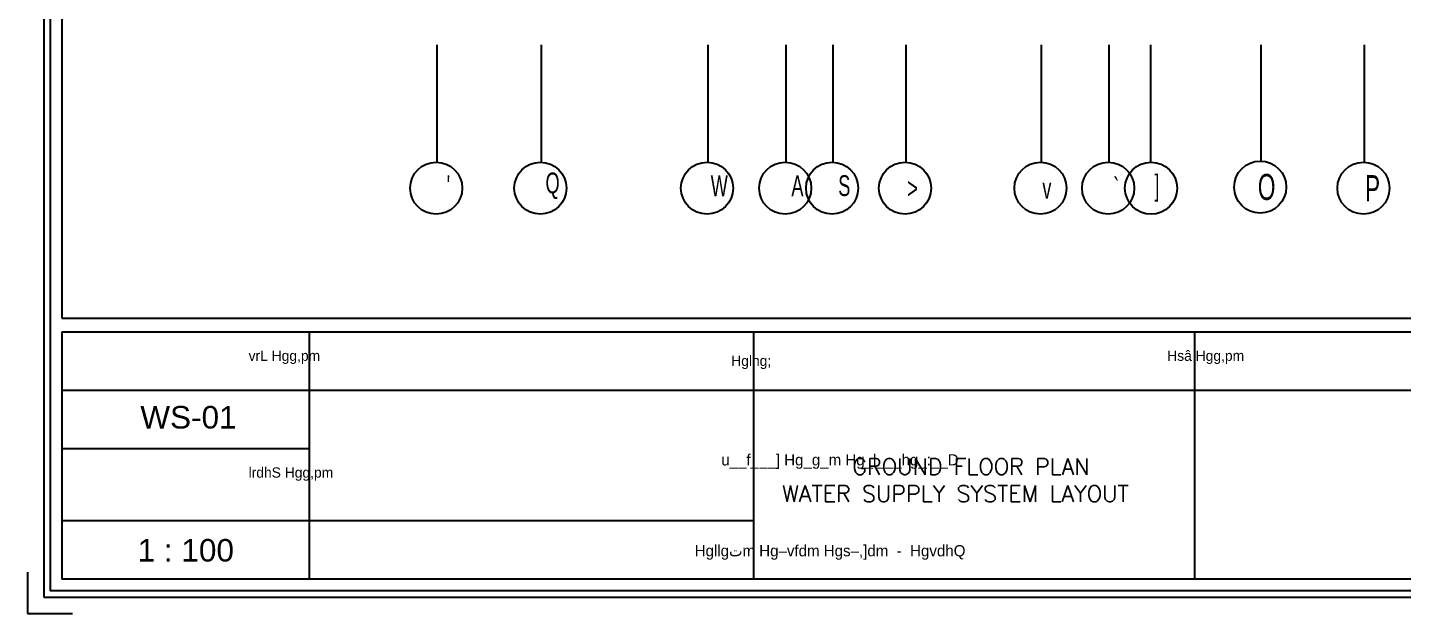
# Model space of a CAD drawing. Header units: metres. Extents: x -658 to -58, y -713 to -118.
# Drawn here: x -237.77 to -211.38, y -160.21 to -148.95 of the extents above; entities that cross this region are included whole.
import ezdxf

# ---------------------------------------------------------------- set-up
doc = ezdxf.new("R2010")
doc.units = ezdxf.units.M
doc.header["$LTSCALE"] = 100
doc.layers.add('Fram', color=7, linetype='Continuous', lineweight=25)
doc.layers.add('TEXT', color=7, linetype='Continuous', lineweight=25)
doc.layers.add('plan', color=8, linetype='Continuous')
doc.styles.add('arbic', font='sosa.shx')
doc.styles.add('Arial_4', font='arial.ttf', dxfattribs={"height": 4.917664670658682})
doc.styles.add('mech', font='romans.shx')
doc.styles.add('XARB', font='xarb.shx', dxfattribs={"width": 0.65})

# ---------------------------------------------------------------- blocks, each defined once
blk = doc.blocks.new('G5GT5ET53')
at = {"ltscale": 0.025}
for p, q in [((-229.9048062154355, -151.5379746466256), (-229.9048062154355, -149.2820771037773)), ((-227.9055494243559, -151.5379746466256), (-227.9055494243559, -149.2820771037773)), ((-224.7055494243559, -151.5379746466256), (-224.7055494243559, -149.2820771037773)), ((-223.2055494243558, -151.5379746466257), (-223.2055494243558, -149.2820771037773)), ((-222.3055494243559, -151.5379746466256), (-222.3055494243559, -149.2820771037773)), ((-220.9055494243557, -151.5379746466256), (-220.9055494243557, -149.2820771037773)), ((-218.3055494243558, -151.5379746466257), (-218.3055494243558, -149.2820771037773)), ((-217.0055494243557, -151.5379746466253), (-217.0055494243557, -149.2820771037773)), ((-216.2055494243557, -151.5379746466253), (-216.2055494243557, -149.2820771037773)), ((-214.0874285589151, -151.5178728545214), (-214.0874285589151, -149.2820771037773)), ((-212.1055494243558, -151.5379746466253), (-212.1055494243558, -149.2820771037773))]:
    blk.add_line(p, q, dxfattribs=at)
for centre in [(-229.926191088518, -152.0375171245023), (-227.9269342974383, -152.0375171245024), (-224.7269342974384, -152.0375171245024), (-223.2269342974382, -152.0375171245024), (-222.3269342974384, -152.0375171245024), (-220.9269342974382, -152.0375171245024), (-218.3269342974382, -152.0375171245024), (-217.0269342974382, -152.0375171245021), (-216.2041328047295, -152.0380373031577), (-214.1088134319975, -152.0174153323982), (-212.1269342974382, -152.0375171245021)]:
    blk.add_circle(centre, 0.5)
at = {"attachment_point": 5, "style": 'XARB'}
for s, insert, char_height, width in [('Q', (-227.6922314886268, -151.9920748007636), 0.4, 0.8416704328909532), (']', (-216.091031715982, -152.0380373031577), 0.4, 0.8416704328909579), ('O', (-213.985427459203, -152.0174153323982), 0.5, 0.8416704328909579), ("'", (-229.6914882797064, -151.9920748007635), 0.4, 0.8416704328909579), ('W', (-224.4922314886268, -151.9920748007636), 0.4, 0.8416704328909579), ('A', (-222.9922314886267, -151.9920748007636), 0.4, 0.8416704328909579), ('S', (-222.0922314886269, -151.9920748007636), 0.4, 0.8416704328909579), ('>', (-220.7829925432686, -152.0375171245024), 0.4, 0.8416704328909579), ('v', (-218.2035529868882, -152.0375171245024), 0.4, 0.8416704328909579), ('`', (-216.8727076592506, -152.0375171245021), 0.4, 0.8416704328909579), ('P', (-211.9521425534157, -152.0375171245021), 0.5, 0.8416704328909579)]:
    blk.add_mtext(s, dxfattribs=dict(at, insert=insert, char_height=char_height, width=width))
blk = doc.blocks.new('A$Cc2be8e3e')
at = {"layer": 'plan'}
blk.add_blockref('G5GT5ET53', (188.2020052193, 148.4607256652175), dxfattribs=at)
blk = doc.blocks.new('Fram')
for p, q in [((-40.69072247540271, 28.71044503047983), (-40.69072247540271, 0.2175419706168213)), ((-40.60625370761636, 28.62597626268234), (-40.60625370761636, 0.3020107384249968)), ((-40.45073105873781, 28.47045361369328), (-40.45073105873781, 3.930872548059369)), ((-40.45073105873781, 3.930872548059369), (-0.4575333873704039, 3.930872548059369)), ((-40.45073105873781, 3.749429457597671), (-40.45073105873781, 0.4575333874033447)), ((-40.45073105873781, 3.749429457597671), (-0.4575333873704039, 3.749429457597671)), ((-37.16034206003201, 3.749429457597671), (-37.16034206003201, 0.4575333874033447)), ((-31.25417278265331, 3.749429457597671), (-31.25417278265331, 0.4575333874033447)), ((-25.38688042277158, 3.749429457597671), (-25.38688042277158, 0.4575333874033447)), ((-37.16034206003201, 2.97181621264258), (-40.45073105873781, 2.97181621264258)), ((-4.72956080898372, 2.97181621264258), (-40.34347971047328, 2.97181621264258)), ((-37.16034206003201, 2.194202967736828), (-40.45073105873781, 2.194202967736828)), ((-37.16034206003201, 1.235146632314326), (-40.45073105873781, 1.235146632314326)), ((-31.25417278265331, 1.235146632314326), (-37.16034206003201, 1.235146632314326)), ((-40.90826444601953, 0.5529138538115603), (-40.90826444601953, -2.557953848736361e-13)), ((-0.4575333873704039, 0.4575333874033447), (-40.45073105873781, 0.4575333874033447)), ((-40.69072247540271, 0.2175419706168213), (-0.2175419706170487, 0.2175419706168213)), ((-0.3020107384033963, 0.3020107384249968), (-40.60625370761636, 0.3020107384249968)), ((-40.90826444601953, -2.557953848736361e-13), (-40.3077312015214, -2.557953848736361e-13))]:
    blk.add_line(p, q)
at = {"style": 'arbic'}
for s, height, p in [('vrL Hgg,pm', 0.1376195567472951, (-37.96755453267974, 3.364190521881483)), ('Hsâ Hgg,pm', 0.1376195567472951, (-25.75020171812776, 3.364190521881483)), ('Hglhg;', 0.1376195567472951, (-31.54898467835392, 3.296663619990568)), ('u__f___] Hg_g_m Hg_l___hg_:__D', 0.15, (-31.68111221663386, 1.971632785358651)), ('lrdhS Hgg,pm', 0.1376195567472951, (-37.96755453267974, 1.808964032014501)), ('Hgllgتm Hg–vfdm Hgs–,]dm  -  HgvdhQ', 0.15, (-32.03451668228149, 0.7612800698750561))]:
    blk.add_text(s, height=height, dxfattribs=at).set_placement(p)
at = {"insert": (-38.80297455867458, 0.9923653588245713), "char_height": 0.3, "width": 1.461909991254482, "attachment_point": 2, "line_spacing_factor": 0.9385317878468563, "style": 'Arial_4'}
blk.add_mtext('1 : 100', dxfattribs=at)

msp = doc.modelspace()

# ---------------------------------------------------------------- block references
at = {"layer": 'Fram', "linetype": 'Continuous', "xscale": 1.443331752045014, "yscale": 1.443331752045014, "zscale": 1.443331752045014}
msp.add_blockref('Fram', (-178.7270974872896, -160.2122204743268), dxfattribs=at)
at = {"layer": 'plan'}
msp.add_blockref('A$Cc2be8e3e', (-188.2020052193, -148.4607256652175), dxfattribs=at)

# ---------------------------------------------------------------- texts
at = {"layer": 'TEXT', "linetype": 'Continuous', "style": 'mech'}
for s, p in [('GROUND FLOOR PLAN', (-221.9381656676475, -157.5448421968162)), ('WATER SUPPLY SYSTEM LAYOUT', (-223.2851448548305, -158.0655671483868))]:
    msp.add_text(s, height=0.3136320000000001, dxfattribs=at).set_placement(p)
at = {"layer": 'TEXT', "insert": (-234.6812823576326, -156.2235088011534), "char_height": 0.4329995256135223, "width": 1.406680739339648, "attachment_point": 2, "line_spacing_factor": 0.9385317878468563, "style": 'Arial_4'}
msp.add_mtext('WS-01', dxfattribs=at)

doc.saveas('drawing.dxf')
